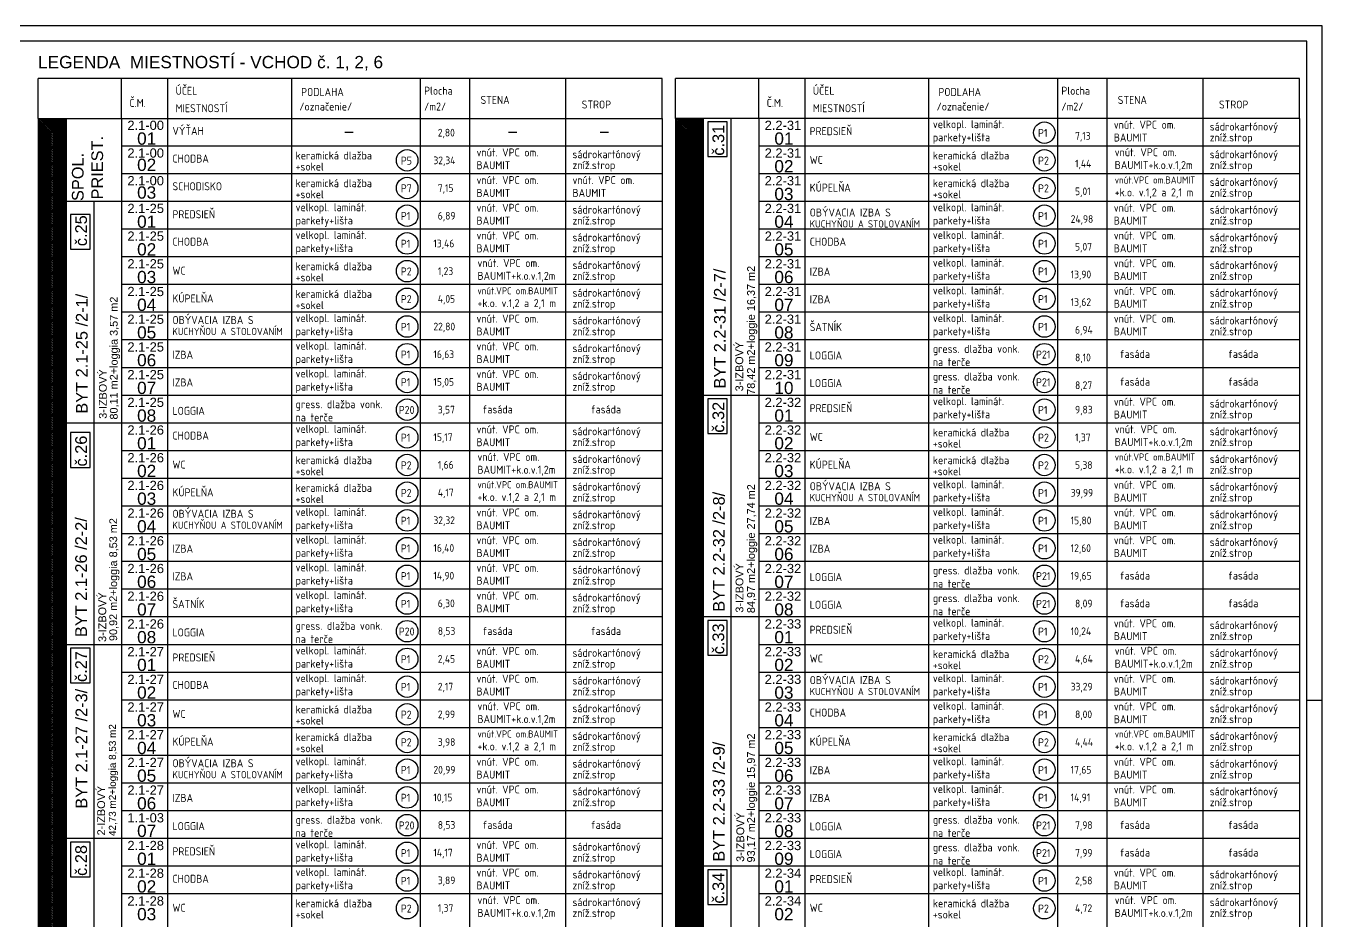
# Model space of a CAD drawing. Extents: x 4511820 to 5180432, y -1526536 to -944957.
# Drawn here: x 5043985 to 5065037, y -1237118 to -1222575 of the extents above; entities that cross this region are included whole.
import ezdxf

# ---------------------------------------------------------------- set-up
doc = ezdxf.new("R2010")
doc.units = 0
doc.header["$MEASUREMENT"] = 0
for name, color, linetype in [('MÚRY', 1, 'CONTINUOUS'), ('TENKÁ', 7, 'CONTINUOUS'), ('ŠRAFY', 82, 'CONTINUOUS')]:
    doc.layers.add(name, color=color, linetype=linetype)
doc.styles.add('ARIAL', font='arial.ttf')
doc.styles.add('Style-Arial', font='arial.ttf')
doc.styles.add('STYLE1', font='isocp.shx')

msp = doc.modelspace()

# ---------------------------------------------------------------- hatches: boundary and pattern name
at = {"layer": 'ŠRAFY'}
h = msp.add_hatch(dxfattribs=at)
h.set_pattern_fill('ANSI31', color=132, scale=150)
h.set_pattern_definition([(45, (150, 696.816), (-13.25825215, 13.25825215), [])])
h.paths.add_polyline_path([(5044637, -1243877.635), (5044637, -1224077.635), (5044187, -1224077.635), (5044187, -1243877.635)])
h.paths.add_polyline_path([(5044281.769, -1234772.69), (5044281.769, -1233341.209), (5044573.379, -1233341.209), (5044573.379, -1234772.69)], flags=24)
h = msp.add_hatch(dxfattribs=at)
h.set_pattern_fill('ANSI31', color=213, scale=150)
h.set_pattern_definition([(45, (0, 696.816), (-13.25825215, 13.25825215), [])])
h.paths.add_polyline_path([(5054987, -1240727.635), (5054987, -1224077.635), (5054537, -1224077.635), (5054537, -1240727.635)])
h.paths.add_polyline_path([(5054631.769, -1233734.19), (5054631.769, -1232267.975), (5054923.379, -1232267.975), (5054923.379, -1233734.19)], flags=24)

# ---------------------------------------------------------------- linework, layer by layer
at = {"layer": 'MÚRY', "ltscale": 0.25}
for p, q in [((5054319.714, -1223427.635), (5044187, -1223427.635)), ((5044187, -1224077.635), (5044187, -1223427.635)), ((5045537, -1224077.635), (5045537, -1223427.635)), ((5054319.714, -1224077.635), (5054319.714, -1223427.635)), ((5064669.714, -1223427.635), (5054537, -1223427.635)), ((5054537, -1224077.635), (5054537, -1223427.635)), ((5055887, -1224077.635), (5055887, -1223427.635)), ((5064669.714, -1224077.635), (5064669.714, -1223427.635)), ((5044187, -1224077.635), (5054319.714, -1224077.635)), ((5064669.714, -1224077.635), (5054537, -1224077.635)), ((5054319.714, -1225427.635), (5044637, -1225427.635)), ((5064669.714, -1228577.635), (5054987, -1228577.635)), ((5054319.714, -1229027.635), (5044637, -1229027.635)), ((5064669.714, -1232177.635), (5054987, -1232177.635)), ((5054319.714, -1232627.635), (5044637, -1232627.635)), ((5054319.714, -1235777.635), (5044637, -1235777.635)), ((5064669.714, -1236227.635), (5054987, -1236227.635))]:
    msp.add_line(p, q, dxfattribs=at)
at = {"layer": 'TENKÁ', "color": 7}
for p, q in [((5065037, -1222575.281), (4975746, -1222575.281)), ((5065037, -1263227.635), (5065037, -1222575.281)), ((5064787, -1222825.281), (4975996, -1222825.281)), ((5064787, -1262977.635), (5064787, -1222825.281))]:
    msp.add_line(p, q, dxfattribs=at)
at = {"layer": 'TENKÁ', "linetype": 'Continuous'}
for p, q in [((5046287, -1223427.635), (5046287, -1250177.635)), ((5056637, -1223427.635), (5056637, -1248377.635)), ((5054319.714, -1224527.635), (5045537, -1224527.635)), ((5054319.714, -1224977.635), (5045537, -1224977.635))]:
    msp.add_line(p, q, dxfattribs=at)
at = {"layer": 'TENKÁ', "ltscale": 0.25}
for p, q in [((5048296.88, -1223427.635), (5048296.88, -1250177.635)), ((5050390.188, -1223427.635), (5050390.188, -1250177.635)), ((5051195.393, -1250177.635), (5051195.393, -1223427.635)), ((5052754.225, -1250177.635), (5052754.225, -1223427.635)), ((5058646.88, -1223427.635), (5058646.88, -1248377.635)), ((5060740.188, -1223427.635), (5060740.188, -1248377.635)), ((5061545.393, -1248377.635), (5061545.393, -1223427.635)), ((5063104.225, -1248377.635), (5063104.225, -1223427.635)), ((5044187, -1224077.635), (5044187, -1250177.635)), ((5044637, -1224077.635), (5044637, -1250177.635)), ((5045537, -1224077.635), (5045537, -1250177.635)), ((5054319.714, -1224077.635), (5054319.714, -1250177.635)), ((5054537, -1224077.635), (5054537, -1248377.635)), ((5054987, -1224077.635), (5054987, -1248377.635)), ((5055437, -1224077.635), (5055437, -1240727.635)), ((5055887, -1224077.635), (5055887, -1248377.635)), ((5064669.714, -1224077.635), (5064669.714, -1248377.635)), ((5064034.174, -1224527.635), (5055887, -1224527.635)), ((5064669.714, -1224527.635), (5055887, -1224527.635)), ((5064034.174, -1224977.635), (5055887, -1224977.635)), ((5064669.714, -1224977.635), (5055887, -1224977.635)), ((5045087, -1225427.635), (5045087, -1243877.635)), ((5064034.174, -1225427.635), (5055887, -1225427.635)), ((5064669.714, -1225427.635), (5055887, -1225427.635)), ((5053684.174, -1225877.635), (5045537, -1225877.635)), ((5054319.714, -1225877.635), (5045537, -1225877.635)), ((5064034.174, -1225877.635), (5055887, -1225877.635)), ((5064669.714, -1225877.635), (5055887, -1225877.635)), ((5053684.174, -1226327.635), (5045537, -1226327.635)), ((5054319.714, -1226327.635), (5045537, -1226327.635)), ((5064034.174, -1226327.635), (5055887, -1226327.635)), ((5064669.714, -1226327.635), (5055887, -1226327.635)), ((5053684.174, -1226777.635), (5045537, -1226777.635)), ((5054319.714, -1226777.635), (5045537, -1226777.635)), ((5064669.714, -1226777.635), (5055887, -1226777.635)), ((5053684.174, -1227227.635), (5045537, -1227227.635)), ((5054319.714, -1227227.635), (5045537, -1227227.635)), ((5064669.714, -1227227.635), (5055887, -1227227.635)), ((5053684.174, -1227677.635), (5045537, -1227677.635)), ((5054319.714, -1227677.635), (5045537, -1227677.635)), ((5064669.714, -1227677.635), (5055887, -1227677.635)), ((5054319.714, -1228127.635), (5045537, -1228127.635)), ((5064669.714, -1228127.635), (5055887, -1228127.635)), ((5054319.714, -1228577.635), (5045537, -1228577.635)), ((5064034.174, -1229027.635), (5055887, -1229027.635)), ((5064669.714, -1229027.635), (5055887, -1229027.635)), ((5053684.174, -1229477.635), (5045537, -1229477.635)), ((5054319.714, -1229477.635), (5045537, -1229477.635)), ((5064034.174, -1229477.635), (5055887, -1229477.635)), ((5064669.714, -1229477.635), (5055887, -1229477.635)), ((5053684.174, -1229927.635), (5045537, -1229927.635)), ((5054319.714, -1229927.635), (5045537, -1229927.635)), ((5064034.174, -1229927.635), (5055887, -1229927.635)), ((5064669.714, -1229927.635), (5055887, -1229927.635)), ((5053684.174, -1230377.635), (5045537, -1230377.635)), ((5054319.714, -1230377.635), (5045537, -1230377.635)), ((5064034.174, -1230377.635), (5055887, -1230377.635)), ((5064669.714, -1230377.635), (5055887, -1230377.635)), ((5053684.174, -1230827.635), (5045537, -1230827.635)), ((5054319.714, -1230827.635), (5045537, -1230827.635)), ((5064034.174, -1230827.635), (5055887, -1230827.635)), ((5064669.714, -1230827.635), (5055887, -1230827.635)), ((5053684.174, -1231277.635), (5045537, -1231277.635)), ((5054319.714, -1231277.635), (5045537, -1231277.635)), ((5064669.714, -1231277.635), (5055887, -1231277.635)), ((5054319.714, -1231727.635), (5045537, -1231727.635)), ((5064669.714, -1231727.635), (5055887, -1231727.635)), ((5054319.714, -1232177.635), (5045537, -1232177.635)), ((5064034.174, -1232627.635), (5055887, -1232627.635)), ((5064669.714, -1232627.635), (5055887, -1232627.635)), ((5053684.174, -1233077.635), (5045537, -1233077.635)), ((5054319.714, -1233077.635), (5045537, -1233077.635)), ((5064034.174, -1233077.635), (5055887, -1233077.635)), ((5064669.714, -1233077.635), (5055887, -1233077.635)), ((5053684.174, -1233527.635), (5045537, -1233527.635)), ((5054319.714, -1233527.635), (5045537, -1233527.635)), ((5064034.174, -1233527.635), (5055887, -1233527.635)), ((5064669.714, -1233527.635), (5055887, -1233527.635)), ((5064787, -1233527.635), (5065037, -1233527.635)), ((5053684.174, -1233977.635), (5045537, -1233977.635)), ((5054319.714, -1233977.635), (5045537, -1233977.635)), ((5064034.174, -1233977.635), (5055887, -1233977.635)), ((5064669.714, -1233977.635), (5055887, -1233977.635)), ((5053684.174, -1234427.635), (5045537, -1234427.635)), ((5054319.714, -1234427.635), (5045537, -1234427.635)), ((5064034.174, -1234427.635), (5055887, -1234427.635)), ((5064669.714, -1234427.635), (5055887, -1234427.635)), ((5053684.174, -1234877.635), (5045537, -1234877.635)), ((5054319.714, -1234877.635), (5045537, -1234877.635)), ((5064669.714, -1234877.635), (5055887, -1234877.635)), ((5053684.174, -1235327.635), (5045537, -1235327.635)), ((5054319.714, -1235327.635), (5045537, -1235327.635)), ((5064669.714, -1235327.635), (5055887, -1235327.635)), ((5064669.714, -1235777.635), (5055887, -1235777.635)), ((5053684.174, -1236227.635), (5045537, -1236227.635)), ((5054319.714, -1236227.635), (5045537, -1236227.635)), ((5053684.174, -1236677.635), (5045537, -1236677.635)), ((5054319.714, -1236677.635), (5045537, -1236677.635)), ((5064034.174, -1236677.635), (5055887, -1236677.635)), ((5064669.714, -1236677.635), (5055887, -1236677.635))]:
    msp.add_line(p, q, dxfattribs=at)
at = {"layer": 'TENKÁ'}
for p, q in [((5049164.714, -1224302.718), (5049302.214, -1224302.718)), ((5051823.714, -1224302.718), (5051961.214, -1224302.718)), ((5053310.714, -1224302.718), (5053448.214, -1224302.718))]:
    msp.add_line(p, q, dxfattribs=at)
at = {"layer": 'TENKÁ', "ltscale": 0.25}
for points in [[(5055376.214, -1224133.218), (5055060.214, -1224133.218), (5055060.214, -1224697.718), (5055376.214, -1224697.718)], [(5055376.214, -1228633.218), (5055060.214, -1228633.218), (5055060.214, -1229197.718), (5055376.214, -1229197.718)], [(5055376.214, -1232233.218), (5055060.214, -1232233.218), (5055060.214, -1232797.718), (5055376.214, -1232797.718)], [(5045026.214, -1232683.218), (5044710.214, -1232683.218), (5044710.214, -1233247.718), (5045026.214, -1233247.718)], [(5045026.214, -1235833.218), (5044710.214, -1235833.218), (5044710.214, -1236397.718), (5045026.214, -1236397.718)], [(5055376.214, -1236283.218), (5055060.214, -1236283.218), (5055060.214, -1236847.718), (5055376.214, -1236847.718)]]:
    msp.add_lwpolyline(points, close=True, dxfattribs=at)
at = {"layer": 'TENKÁ'}
for points in [[(5045026.214, -1225640.218), (5044710.214, -1225640.218), (5044710.214, -1226204.718), (5045026.214, -1226204.718)], [(5045026.214, -1229182.718), (5044710.214, -1229182.718), (5044710.214, -1229747.218), (5045026.214, -1229747.218)]]:
    msp.add_lwpolyline(points, close=True, dxfattribs=at)
at = {"layer": 'TENKÁ', "ltscale": 0.25}
for centre in [(5060526.714, -1224308.91), (5050176.714, -1224758.91), (5060526.714, -1224758.91), (5050176.714, -1225208.91), (5060526.714, -1225208.91), (5050176.714, -1225658.91), (5060526.714, -1225658.91), (5050176.714, -1226108.91), (5060526.714, -1226108.91), (5050176.714, -1226558.91), (5060526.714, -1226558.91), (5050176.714, -1227008.91), (5060526.714, -1227008.91), (5050176.714, -1227458.91), (5060526.714, -1227458.91), (5050176.714, -1227908.91), (5060526.714, -1227908.91), (5050176.714, -1228358.91), (5060526.714, -1228358.91), (5050176.714, -1228808.91), (5060526.714, -1228808.91), (5050176.714, -1229258.91), (5060526.714, -1229258.91), (5050176.714, -1229708.91), (5060526.714, -1229708.91), (5050176.714, -1230158.91), (5060526.714, -1230158.91), (5050176.714, -1230608.91), (5060526.714, -1230608.91), (5050176.714, -1231058.91), (5060526.714, -1231058.91), (5050176.714, -1231508.91), (5060526.714, -1231508.91), (5050176.714, -1231958.91), (5060526.714, -1231958.91), (5050176.714, -1232408.91), (5060526.714, -1232408.91), (5050176.714, -1232858.91), (5060526.714, -1232858.91), (5050176.714, -1233308.91), (5060526.714, -1233308.91), (5050176.714, -1233758.91), (5060526.714, -1233758.91), (5050176.714, -1234208.91), (5060526.714, -1234208.91), (5050176.714, -1234658.91), (5060526.714, -1234658.91), (5050176.714, -1235108.91), (5060526.714, -1235108.91), (5050176.714, -1235558.91), (5060526.714, -1235558.91), (5050176.714, -1236008.91), (5060526.714, -1236008.91), (5050176.714, -1236458.91), (5060526.714, -1236458.91), (5050176.714, -1236908.91), (5060526.714, -1236908.91)]:
    msp.add_circle(centre, 175, dxfattribs=at)

# ---------------------------------------------------------------- texts
at = {"layer": 'MÚRY', "color": 0, "ltscale": 0.25, "style": 'Style-Arial'}
msp.add_text('LEGENDA  MIESTNOSTÍ - VCHOD č. 1, 2, 6  ', height=200, dxfattribs=at).set_placement((5044182.203, -1223262.913))
at = {"layer": 'TENKÁ', "linetype": 'Continuous', "style": 'STYLE1'}
for s, height, p in [('Č.M.', 130, (5045666.135, -1223891.417)), ('ÚČEL ', 130, (5046416.135, -1223693.854)), ('PODLAHA', 130, (5048455.452, -1223713.873)), ('Plocha', 130, (5050453.09, -1223693.021)), ('STENA', 130, (5051368.395, -1223843.166)), ('Č.M.', 130, (5056016.135, -1223891.417)), ('ÚČEL ', 130, (5056766.135, -1223693.854)), ('PODLAHA', 130, (5058805.452, -1223713.873)), ('Plocha', 130, (5060803.09, -1223693.021)), ('STENA', 130, (5061718.395, -1223843.166)), ('MIESTNOSTÍ', 130, (5046416.135, -1223977.314)), ('/označenie/', 130, (5048425.958, -1223950.235)), ('/m2/', 130, (5050453.09, -1223950.235)), ('STROP', 130, (5053012.338, -1223917.28)), ('MIESTNOSTÍ', 130, (5056766.135, -1223977.314)), ('/označenie/', 130, (5058775.958, -1223950.235)), ('/m2/', 130, (5060803.09, -1223950.235)), ('STROP', 130, (5063362.338, -1223917.28)), ('VÝŤAH', 130, (5046365.377, -1224345.832)), ('PREDSIEŇ', 130, (5056715.377, -1224350.509)), ('CHODBA', 130, (5046365.377, -1224795.832)), ('keramická dlažba', 130, (5048365.45, -1224745.042)), ('WC', 130, (5056715.377, -1224816.789)), ('+sokel', 130, (5048365.45, -1224925.524)), ('SCHODISKO', 130, (5046365.377, -1225245.832)), ('keramická dlažba', 130, (5048365.45, -1225195.042)), ('KÚPELŇA', 130, (5056715.377, -1225267.859)), ('+sokel', 130, (5048365.45, -1225375.524)), ('PREDSIEŇ', 130, (5046365.377, -1225700.509)), ('OBÝVACIA IZBA S ', 130, (5056715.377, -1225671.587)), ('KUCHYŇOU A STOLOVANÍM', 118, (5056715.377, -1225850.587)), ('CHODBA', 130, (5046365.377, -1226145.832)), ('CHODBA', 130, (5056715.377, -1226145.832)), ('WC', 130, (5046365.377, -1226616.789)), ('IZBA', 130, (5056715.377, -1226632.223)), ('KÚPELŇA', 130, (5046365.377, -1227067.859)), ('IZBA', 130, (5056715.377, -1227082.223)), ('OBÝVACIA IZBA S ', 130, (5046365.377, -1227418.587)), ('KUCHYŇOU A STOLOVANÍM', 118, (5046365.377, -1227597.587)), ('ŠATNÍK', 130, (5056715.377, -1227532.223)), ('IZBA', 130, (5046365.377, -1227982.223)), ('LOGGIA', 130, (5056715.377, -1227993.587)), ('IZBA', 130, (5046365.377, -1228432.223)), ('LOGGIA', 130, (5056715.377, -1228443.587)), ('LOGGIA', 130, (5046365.377, -1228893.587)), ('PREDSIEŇ', 130, (5056715.377, -1228850.509)), ('CHODBA', 130, (5046365.377, -1229295.832)), ('WC', 130, (5056715.377, -1229316.789)), ('KÚPELŇA', 130, (5056715.377, -1229767.859)), ('WC', 130, (5046365.377, -1229766.789)), ('OBÝVACIA IZBA S ', 130, (5056715.377, -1230118.587)), ('KÚPELŇA', 130, (5046365.377, -1230217.859)), ('KUCHYŇOU A STOLOVANÍM', 118, (5056715.377, -1230297.587)), ('OBÝVACIA IZBA S ', 130, (5046365.377, -1230565.587)), ('KUCHYŇOU A STOLOVANÍM', 118, (5046365.377, -1230744.587)), ('IZBA', 130, (5056715.377, -1230682.223)), ('IZBA', 130, (5046365.377, -1231132.223)), ('IZBA', 130, (5056715.377, -1231132.223)), ('IZBA', 130, (5046365.377, -1231582.223)), ('LOGGIA', 130, (5056715.377, -1231593.587)), ('ŠATNÍK', 130, (5046365.377, -1232032.223)), ('LOGGIA', 130, (5056715.377, -1232043.587)), ('PREDSIEŇ', 130, (5056715.377, -1232450.509)), ('LOGGIA', 130, (5046365.377, -1232493.587)), ('PREDSIEŇ', 130, (5046365.377, -1232900.509)), ('WC', 130, (5056715.377, -1232916.789)), ('OBÝVACIA IZBA S ', 130, (5056715.377, -1233268.587)), ('CHODBA', 130, (5046365.377, -1233345.832)), ('KUCHYŇOU A STOLOVANÍM', 118, (5056715.377, -1233447.587)), ('WC', 130, (5046365.377, -1233816.789)), ('CHODBA', 130, (5056715.377, -1233795.832)), ('KÚPELŇA', 130, (5046365.377, -1234267.859)), ('KÚPELŇA', 130, (5056715.377, -1234267.859)), ('OBÝVACIA IZBA S ', 130, (5046365.377, -1234618.587)), ('KUCHYŇOU A STOLOVANÍM', 118, (5046365.377, -1234797.587)), ('IZBA', 130, (5056715.377, -1234732.223)), ('IZBA', 130, (5046365.377, -1235182.223)), ('IZBA', 130, (5056715.377, -1235182.223)), ('IZBA', 130, (5056715.377, -1235182.223)), ('LOGGIA', 130, (5046365.377, -1235640.587)), ('LOGGIA', 130, (5056715.377, -1235643.587)), ('PREDSIEŇ', 130, (5046365.377, -1236050.509)), ('LOGGIA', 130, (5056715.377, -1236093.587)), ('PREDSIEŇ', 130, (5056715.377, -1236500.509)), ('CHODBA', 130, (5046365.377, -1236495.832)), ('WC', 130, (5046365.377, -1236966.789)), ('WC', 130, (5056715.377, -1236966.789))]:
    msp.add_text(s, height=height, dxfattribs=at).set_placement(p)
at = {"layer": 'TENKÁ', "lineweight": 40, "ltscale": 0.25, "style": 'ARIAL'}
for s, height, p in [('2.1-00', 150, (5045633.769, -1224264.905)), ('2.2-31', 150, (5055983.769, -1224264.905)), ('01', 200, (5045791.311, -1224505.405)), ('01', 200, (5056141.311, -1224505.405)), ('2.1-00', 150, (5045633.769, -1224714.905)), ('2.2-31', 150, (5055983.769, -1224714.905)), ('02', 200, (5045791.311, -1224931.905)), ('02', 200, (5056141.311, -1224955.405)), ('2.1-00', 150, (5045633.769, -1225164.905)), ('03', 200, (5045791.311, -1225381.905)), ('2.2-31', 150, (5055983.769, -1225164.905)), ('03', 200, (5056141.311, -1225405.405)), ('2.1-25', 150, (5045633.769, -1225614.905)), ('2.2-31', 150, (5055983.769, -1225614.905)), ('01', 200, (5045791.311, -1225855.405)), ('04', 200, (5056141.311, -1225855.405)), ('2.1-25', 150, (5045633.769, -1226064.905)), ('2.2-31', 150, (5055983.769, -1226064.905)), ('02', 200, (5045791.311, -1226305.405)), ('05', 200, (5056141.311, -1226305.405)), ('2.1-25', 150, (5045633.769, -1226514.905)), ('2.2-31', 150, (5055983.769, -1226514.905)), ('03', 200, (5045791.311, -1226755.405)), ('06', 200, (5056141.311, -1226755.405)), ('2.1-25', 150, (5045633.769, -1226964.905)), ('2.2-31', 150, (5055983.769, -1226964.905)), ('04', 200, (5045791.311, -1227205.405)), ('07', 200, (5056141.311, -1227205.405)), ('2.1-25', 150, (5045633.769, -1227414.905)), ('2.2-31', 150, (5055983.769, -1227414.905)), ('05', 200, (5045791.311, -1227655.405)), ('08', 200, (5056141.311, -1227655.405)), ('2.1-25', 150, (5045633.769, -1227864.905)), ('2.2-31', 150, (5055983.769, -1227864.905)), ('06', 200, (5045791.311, -1228105.405)), ('09', 200, (5056141.311, -1228105.405)), ('2.1-25', 150, (5045633.769, -1228314.905)), ('07', 200, (5045791.311, -1228555.405)), ('2.2-31', 150, (5055983.769, -1228314.905)), ('10', 200, (5056141.311, -1228555.405)), ('2.1-25', 150, (5045633.769, -1228764.905)), ('2.2-32', 150, (5055983.769, -1228764.905)), ('08', 200, (5045791.311, -1229005.405)), ('01', 200, (5056141.311, -1229005.405)), ('2.1-26', 150, (5045633.769, -1229214.905)), ('2.2-32', 150, (5055983.769, -1229214.905)), ('01', 200, (5045791.311, -1229455.405)), ('02', 200, (5056141.311, -1229455.405)), ('2.1-26', 150, (5045633.769, -1229664.905)), ('2.2-32', 150, (5055983.769, -1229664.905)), ('02', 200, (5045791.311, -1229905.405)), ('03', 200, (5056141.311, -1229905.405)), ('2.1-26', 150, (5045633.769, -1230114.905)), ('2.2-32', 150, (5055983.769, -1230114.905)), ('03', 200, (5045791.311, -1230355.405)), ('04', 200, (5056141.311, -1230355.405)), ('2.1-26', 150, (5045633.769, -1230564.905)), ('2.2-32', 150, (5055983.769, -1230564.905)), ('04', 200, (5045791.311, -1230805.405)), ('05', 200, (5056141.311, -1230805.405)), ('2.1-26', 150, (5045633.769, -1231014.905)), ('2.2-32', 150, (5055983.769, -1231014.905)), ('05', 200, (5045791.311, -1231255.405)), ('06', 200, (5056141.311, -1231255.405)), ('2.1-26', 150, (5045633.769, -1231464.905)), ('06', 200, (5045791.311, -1231705.405)), ('2.2-32', 150, (5055983.769, -1231464.905)), ('07', 200, (5056141.311, -1231705.405)), ('2.1-26', 150, (5045633.769, -1231914.905)), ('2.2-32', 150, (5055983.769, -1231914.905)), ('07', 200, (5045791.311, -1232155.405)), ('08', 200, (5056141.311, -1232155.405)), ('2.1-26', 150, (5045633.769, -1232364.905)), ('2.2-33', 150, (5055983.769, -1232364.905)), ('08', 200, (5045791.311, -1232605.405)), ('01', 200, (5056141.311, -1232605.405)), ('2.1-27', 150, (5045633.769, -1232814.905)), ('2.2-33', 150, (5055983.769, -1232814.905)), ('01', 200, (5045791.311, -1233055.405)), ('02', 200, (5056141.311, -1233055.405)), ('2.1-27', 150, (5045633.769, -1233264.905)), ('2.2-33', 150, (5055983.769, -1233264.905)), ('02', 200, (5045791.311, -1233505.405)), ('03', 200, (5056141.311, -1233505.405)), ('2.1-27', 150, (5045633.769, -1233714.905)), ('2.2-33', 150, (5055983.769, -1233714.905)), ('03', 200, (5045791.311, -1233955.405)), ('04', 200, (5056141.311, -1233955.405)), ('2.1-27', 150, (5045633.769, -1234164.905)), ('2.2-33', 150, (5055983.769, -1234164.905)), ('04', 200, (5045791.311, -1234405.405)), ('05', 200, (5056141.311, -1234405.405)), ('2.1-27', 150, (5045633.769, -1234614.905)), ('05', 200, (5045791.311, -1234855.405)), ('2.2-33', 150, (5055983.769, -1234614.905)), ('06', 200, (5056141.311, -1234855.405)), ('2.1-27', 150, (5045633.769, -1235064.905)), ('2.2-33', 150, (5055983.769, -1235064.905)), ('06', 200, (5045791.311, -1235305.405)), ('07', 200, (5056141.311, -1235305.405)), ('1.1-03', 150, (5045633.769, -1235514.905)), ('2.2-33', 150, (5055983.769, -1235514.905)), ('07', 200, (5045791.311, -1235752.405)), ('08', 200, (5056141.311, -1235755.405)), ('2.1-28', 150, (5045633.769, -1235964.905)), ('2.2-33', 150, (5055983.769, -1235964.905)), ('01', 200, (5045791.311, -1236205.405)), ('09', 200, (5056141.311, -1236205.405)), ('2.1-28', 150, (5045633.769, -1236414.905)), ('2.2-34', 150, (5055983.769, -1236414.905)), ('02', 200, (5045791.311, -1236655.405)), ('01', 200, (5056141.311, -1236655.405)), ('2.1-28', 150, (5045633.769, -1236864.905)), ('2.2-34', 150, (5055983.769, -1236864.905)), ('03', 200, (5045791.311, -1237105.405)), ('02', 200, (5056141.311, -1237105.405))]:
    msp.add_text(s, height=height, dxfattribs=at).set_placement(p)
at = {"layer": 'TENKÁ', "ltscale": 0.25, "style": 'STYLE1'}
for s, height, p in [('velkopl. laminát.', 130, (5058715.45, -1224236.51)), ('vnút. VPC om.', 130, (5061654.107, -1224245.419)), ('sádrokartónový', 130, (5063212.939, -1224275.298)), (' 2,80', 125, (5050603.607, -1224371.919)), ('parkety+lišta', 130, (5058715.45, -1224450.166)), ('P1', 130, (5060423.95, -1224379.166)), (' 7,13', 125, (5060953.607, -1224424.919)), ('BAUMIT', 130, (5061654.107, -1224453.528)), ('zníž.strop', 130, (5063212.939, -1224452.007)), ('vnút. VPC om.', 130, (5051304.107, -1224695.419)), ('vnút. VPC om.', 130, (5061669.141, -1224692.356)), ('P5', 130, (5050073.95, -1224829.166)), ('32,34', 125, (5050603.607, -1224821.919)), ('BAUMIT', 130, (5051304.107, -1224903.528)), ('sádrokartónový', 130, (5052862.939, -1224725.298)), ('zníž.strop', 130, (5052862.939, -1224902.007)), ('keramická dlažba', 130, (5058715.45, -1224745.042)), ('P2', 130, (5060423.95, -1224829.166)), (' 1,44', 125, (5060953.607, -1224874.919)), ('BAUMIT+k.o.v.1,2m', 130, (5061669.141, -1224900.465)), ('sádrokartónový', 130, (5063212.939, -1224725.298)), ('zníž.strop', 130, (5063212.939, -1224902.007)), ('+sokel', 130, (5058715.45, -1224925.524)), ('P7', 130, (5050073.95, -1225279.166)), (' 7,15', 125, (5050603.607, -1225271.919)), ('vnút. VPC om.', 130, (5051304.107, -1225145.419)), ('vnút. VPC om.', 130, (5052862.939, -1225145.419)), ('keramická dlažba', 130, (5058715.45, -1225195.042)), ('P2', 130, (5060423.95, -1225279.166)), ('vnút.VPC om.BAUMIT', 115, (5061669.141, -1225136.049)), ('sádrokartónový', 130, (5063212.939, -1225175.298)), ('BAUMIT', 130, (5051304.107, -1225353.528)), ('BAUMIT', 130, (5052862.939, -1225353.528)), ('+sokel', 130, (5058715.45, -1225375.524)), (' 5,01', 125, (5060953.607, -1225324.919)), ('+k.o. v.1,2 a 2,1 m', 130, (5061669.141, -1225344.157)), ('zníž.strop', 130, (5063212.939, -1225352.007)), ('velkopl. laminát.', 130, (5048365.45, -1225586.51)), ('P1', 130, (5050073.95, -1225729.166)), (' 6,89', 125, (5050603.607, -1225721.919)), ('vnút. VPC om.', 130, (5051304.107, -1225595.419)), ('sádrokartónový', 130, (5052862.939, -1225625.298)), ('velkopl. laminát.', 130, (5058715.45, -1225586.51)), ('P1', 130, (5060423.95, -1225729.166)), ('vnút. VPC om.', 130, (5061654.107, -1225595.419)), ('sádrokartónový', 130, (5063212.939, -1225625.298)), ('parkety+lišta', 130, (5048365.45, -1225800.166)), ('BAUMIT', 130, (5051304.107, -1225803.528)), ('zníž.strop', 130, (5052862.939, -1225802.007)), ('parkety+lišta', 130, (5058715.45, -1225800.166)), ('24,98', 125, (5060953.607, -1225774.919)), ('BAUMIT', 130, (5061654.107, -1225803.528)), ('zníž.strop', 130, (5063212.939, -1225802.007)), ('velkopl. laminát.', 130, (5048365.45, -1226036.51)), ('vnút. VPC om.', 130, (5051304.107, -1226045.419)), ('sádrokartónový', 130, (5052862.939, -1226075.298)), ('velkopl. laminát.', 130, (5058715.45, -1226036.51)), ('vnút. VPC om.', 130, (5061654.107, -1226045.419)), ('sádrokartónový', 130, (5063212.939, -1226075.298)), ('parkety+lišta', 130, (5048365.45, -1226250.166)), ('P1', 130, (5050073.95, -1226179.166)), ('13,46', 125, (5050603.607, -1226171.919)), ('BAUMIT', 130, (5051304.107, -1226253.528)), ('zníž.strop', 130, (5052862.939, -1226252.007)), ('parkety+lišta', 130, (5058715.45, -1226250.166)), ('P1', 130, (5060423.95, -1226179.166)), (' 5,07', 125, (5060953.607, -1226224.919)), ('BAUMIT', 130, (5061654.107, -1226253.528)), ('zníž.strop', 130, (5063212.939, -1226252.007)), ('keramická dlažba', 130, (5048365.45, -1226545.042)), ('vnút. VPC om.', 130, (5051319.141, -1226492.356)), ('sádrokartónový', 130, (5052862.939, -1226525.298)), ('velkopl. laminát.', 130, (5058715.45, -1226486.51)), ('vnút. VPC om.', 130, (5061654.107, -1226495.419)), ('sádrokartónový', 130, (5063212.939, -1226525.298)), ('+sokel', 130, (5048365.45, -1226725.524)), ('P2', 130, (5050073.95, -1226629.166)), (' 1,23', 125, (5050603.607, -1226621.919)), ('BAUMIT+k.o.v.1,2m', 130, (5051319.141, -1226700.465)), ('zníž.strop', 130, (5052862.939, -1226702.007)), ('parkety+lišta', 130, (5058715.45, -1226700.166)), ('P1', 130, (5060423.95, -1226629.166)), ('13,90', 125, (5060953.607, -1226674.919)), ('BAUMIT', 130, (5061654.107, -1226703.528)), ('zníž.strop', 130, (5063212.939, -1226702.007)), ('keramická dlažba', 130, (5048365.45, -1226995.042)), ('vnút.VPC om.BAUMIT', 115, (5051319.141, -1226936.049)), ('sádrokartónový', 130, (5052862.939, -1226975.298)), ('velkopl. laminát.', 130, (5058715.45, -1226936.51)), ('vnút. VPC om.', 130, (5061654.107, -1226945.419)), ('sádrokartónový', 130, (5063212.939, -1226975.298)), ('+sokel', 130, (5048365.45, -1227175.524)), ('P2', 130, (5050073.95, -1227079.166)), (' 4,05', 125, (5050603.607, -1227071.919)), ('+k.o. v.1,2 a 2,1 m', 130, (5051319.141, -1227144.157)), ('zníž.strop', 130, (5052862.939, -1227152.007)), ('parkety+lišta', 130, (5058715.45, -1227150.166)), ('P1', 130, (5060423.95, -1227079.166)), ('13,62', 125, (5060953.607, -1227124.919)), ('BAUMIT', 130, (5061654.107, -1227153.528)), ('zníž.strop', 130, (5063212.939, -1227152.007)), ('velkopl. laminát.', 130, (5048365.45, -1227386.51)), ('vnút. VPC om.', 130, (5051304.107, -1227395.419)), ('sádrokartónový', 130, (5052862.939, -1227425.298)), ('velkopl. laminát.', 130, (5058715.45, -1227386.51)), ('vnút. VPC om.', 130, (5061654.107, -1227395.419)), ('sádrokartónový', 130, (5063212.939, -1227425.298)), ('parkety+lišta', 130, (5048365.45, -1227600.166)), ('P1', 130, (5050073.95, -1227529.166)), ('22,80', 125, (5050603.607, -1227521.919)), ('BAUMIT', 130, (5051304.107, -1227603.528)), ('zníž.strop', 130, (5052862.939, -1227602.007)), ('parkety+lišta', 130, (5058715.45, -1227600.166)), ('P1', 130, (5060423.95, -1227529.166)), (' 6,94', 125, (5060953.607, -1227574.919)), ('BAUMIT', 130, (5061654.107, -1227603.528)), ('zníž.strop', 130, (5063212.939, -1227602.007)), ('velkopl. laminát.', 130, (5048365.45, -1227836.51)), ('vnút. VPC om.', 130, (5051304.107, -1227845.419)), ('parkety+lišta', 130, (5048365.45, -1228050.166)), ('P1', 130, (5050073.95, -1227979.166)), ('16,63', 125, (5050603.607, -1227971.919)), ('BAUMIT', 130, (5051304.107, -1228053.528)), ('sádrokartónový', 130, (5052862.939, -1227875.298)), ('zníž.strop', 130, (5052862.939, -1228052.007)), ('gress. dlažba vonk.', 130, (5058715.45, -1227886.51)), ('P21', 130, (5060390.95, -1227979.166)), (' 8,10', 125, (5060953.607, -1228024.919)), ('fasáda', 130, (5061754.107, -1227969.684)), ('fasáda', 130, (5063512.939, -1227969.684)), ('na terče', 130, (5058715.45, -1228100.166)), ('velkopl. laminát.', 130, (5048365.45, -1228286.51)), ('P1', 130, (5050073.95, -1228429.166)), ('15,05', 125, (5050603.607, -1228421.919)), ('vnút. VPC om.', 130, (5051304.107, -1228295.419)), ('sádrokartónový', 130, (5052862.939, -1228325.298)), ('gress. dlažba vonk.', 130, (5058715.45, -1228336.51)), ('P21', 130, (5060390.95, -1228429.166)), (' 8,27', 125, (5060953.607, -1228474.919)), ('fasáda', 130, (5061754.107, -1228419.684)), ('fasáda', 130, (5063512.939, -1228419.684)), ('parkety+lišta', 130, (5048365.45, -1228500.166)), ('BAUMIT', 130, (5051304.107, -1228503.528)), ('zníž.strop', 130, (5052862.939, -1228502.007)), ('na terče', 130, (5058715.45, -1228550.166)), ('gress. dlažba vonk.', 130, (5048365.45, -1228786.51)), ('P20', 130, (5050040.95, -1228879.166)), (' 3,57', 125, (5050603.607, -1228871.919)), ('fasáda', 130, (5051404.107, -1228869.684)), ('fasáda', 130, (5053162.939, -1228869.684)), ('velkopl. laminát.', 130, (5058715.45, -1228736.51)), ('P1', 130, (5060423.95, -1228879.166)), (' 9,83', 125, (5060953.607, -1228871.919)), ('vnút. VPC om.', 130, (5061654.107, -1228745.419)), ('sádrokartónový', 130, (5063212.939, -1228775.298)), ('na terče', 130, (5048365.45, -1229000.166)), ('parkety+lišta', 130, (5058715.45, -1228950.166)), ('BAUMIT', 130, (5061654.107, -1228953.528)), ('zníž.strop', 130, (5063212.939, -1228952.007)), ('velkopl. laminát.', 130, (5048365.45, -1229186.51)), ('15,17', 125, (5050603.607, -1229318.919)), ('vnút. VPC om.', 130, (5051304.107, -1229195.419)), ('sádrokartónový', 130, (5052862.939, -1229225.298)), ('keramická dlažba', 130, (5058715.45, -1229245.042)), (' 1,37', 125, (5060953.607, -1229321.919)), ('vnút. VPC om.', 130, (5061669.141, -1229192.356)), ('sádrokartónový', 130, (5063212.939, -1229225.298)), ('parkety+lišta', 130, (5048365.45, -1229400.166)), ('P1', 130, (5050073.95, -1229329.166)), ('BAUMIT', 130, (5051304.107, -1229403.528)), ('zníž.strop', 130, (5052862.939, -1229402.007)), ('+sokel', 130, (5058715.45, -1229425.524)), ('P2', 130, (5060423.95, -1229329.166)), ('BAUMIT+k.o.v.1,2m', 130, (5061669.141, -1229400.465)), ('zníž.strop', 130, (5063212.939, -1229402.007)), ('keramická dlažba', 130, (5048365.45, -1229695.042)), ('vnút. VPC om.', 130, (5051319.141, -1229642.356)), ('sádrokartónový', 130, (5052862.939, -1229675.298)), ('keramická dlažba', 130, (5058715.45, -1229695.042)), ('vnút.VPC om.BAUMIT', 115, (5061669.141, -1229636.049)), ('sádrokartónový', 130, (5063212.939, -1229675.298)), ('+sokel', 130, (5048365.45, -1229875.524)), ('P2', 130, (5050073.95, -1229779.166)), (' 1,66', 125, (5050603.607, -1229768.919)), ('BAUMIT+k.o.v.1,2m', 130, (5051319.141, -1229850.465)), ('zníž.strop', 130, (5052862.939, -1229852.007)), ('+sokel', 130, (5058715.45, -1229875.524)), ('P2', 130, (5060423.95, -1229779.166)), (' 5,38', 125, (5060953.607, -1229771.919)), ('+k.o. v.1,2 a 2,1 m', 130, (5061669.141, -1229844.157)), ('zníž.strop', 130, (5063212.939, -1229852.007)), ('keramická dlažba', 130, (5048365.45, -1230145.042)), ('vnút.VPC om.BAUMIT', 115, (5051319.141, -1230086.049)), ('sádrokartónový', 130, (5052862.939, -1230125.298)), ('velkopl. laminát.', 130, (5058715.45, -1230086.51)), ('vnút. VPC om.', 130, (5061654.107, -1230095.419)), ('sádrokartónový', 130, (5063212.939, -1230125.298)), ('+sokel', 130, (5048365.45, -1230325.524)), ('P2', 130, (5050073.95, -1230229.166)), (' 4,17', 125, (5050603.607, -1230218.919)), ('+k.o. v.1,2 a 2,1 m', 130, (5051319.141, -1230294.157)), ('zníž.strop', 130, (5052862.939, -1230302.007)), ('parkety+lišta', 130, (5058715.45, -1230300.166)), ('P1', 130, (5060423.95, -1230229.166)), ('39,99', 125, (5060953.607, -1230221.919)), ('BAUMIT', 130, (5061654.107, -1230303.528)), ('zníž.strop', 130, (5063212.939, -1230302.007)), ('velkopl. laminát.', 130, (5048365.45, -1230536.51)), ('vnút. VPC om.', 130, (5051304.107, -1230545.419)), ('sádrokartónový', 130, (5052862.939, -1230575.298)), ('velkopl. laminát.', 130, (5058715.45, -1230536.51)), ('vnút. VPC om.', 130, (5061654.107, -1230545.419)), ('sádrokartónový', 130, (5063212.939, -1230575.298)), ('parkety+lišta', 130, (5048365.45, -1230750.166)), ('P1', 130, (5050073.95, -1230679.166)), ('32,32', 125, (5050603.607, -1230668.919)), ('BAUMIT', 130, (5051304.107, -1230753.528)), ('zníž.strop', 130, (5052862.939, -1230752.007)), ('parkety+lišta', 130, (5058715.45, -1230750.166)), ('P1', 130, (5060423.95, -1230679.166)), ('15,80', 125, (5060953.607, -1230671.919)), ('BAUMIT', 130, (5061654.107, -1230753.528)), ('zníž.strop', 130, (5063212.939, -1230752.007)), ('velkopl. laminát.', 130, (5048365.45, -1230986.51)), ('vnút. VPC om.', 130, (5051304.107, -1230995.419)), ('velkopl. laminát.', 130, (5058715.45, -1230986.51)), ('vnút. VPC om.', 130, (5061654.107, -1230995.419)), ('parkety+lišta', 130, (5048365.45, -1231200.166)), ('P1', 130, (5050073.95, -1231129.166)), ('16,40', 125, (5050603.607, -1231118.919)), ('BAUMIT', 130, (5051304.107, -1231203.528)), ('sádrokartónový', 130, (5052862.939, -1231025.298)), ('zníž.strop', 130, (5052862.939, -1231202.007)), ('parkety+lišta', 130, (5058715.45, -1231200.166)), ('P1', 130, (5060423.95, -1231129.166)), ('12,60', 125, (5060953.607, -1231121.919)), ('BAUMIT', 130, (5061654.107, -1231203.528)), ('sádrokartónový', 130, (5063212.939, -1231025.298)), ('zníž.strop', 130, (5063212.939, -1231202.007)), ('velkopl. laminát.', 130, (5048365.45, -1231436.51)), ('P1', 130, (5050073.95, -1231579.166)), ('14,90', 125, (5050603.607, -1231568.919)), ('vnút. VPC om.', 130, (5051304.107, -1231445.419)), ('sádrokartónový', 130, (5052862.939, -1231475.298)), ('gress. dlažba vonk.', 130, (5058715.45, -1231486.51)), ('P21', 130, (5060390.95, -1231579.166)), ('19,65', 125, (5060953.607, -1231571.919)), ('fasáda', 130, (5061754.107, -1231569.684)), ('fasáda', 130, (5063512.939, -1231569.684)), ('parkety+lišta', 130, (5048365.45, -1231650.166)), ('BAUMIT', 130, (5051304.107, -1231653.528)), ('zníž.strop', 130, (5052862.939, -1231652.007)), ('na terče', 130, (5058715.45, -1231700.166)), ('velkopl. laminát.', 130, (5048365.45, -1231886.51)), ('P1', 130, (5050073.95, -1232029.166)), (' 6,30', 125, (5050603.607, -1232018.919)), ('vnút. VPC om.', 130, (5051304.107, -1231895.419)), ('sádrokartónový', 130, (5052862.939, -1231925.298)), ('gress. dlažba vonk.', 130, (5058715.45, -1231936.51)), ('P21', 130, (5060390.95, -1232029.166)), (' 8,09', 125, (5060953.607, -1232021.919)), ('fasáda', 130, (5061754.107, -1232019.684)), ('fasáda', 130, (5063512.939, -1232019.684)), ('parkety+lišta', 130, (5048365.45, -1232100.166)), ('BAUMIT', 130, (5051304.107, -1232103.528)), ('zníž.strop', 130, (5052862.939, -1232102.007)), ('na terče', 130, (5058715.45, -1232150.166)), ('gress. dlažba vonk.', 130, (5048365.45, -1232386.51)), ('P20', 130, (5050040.95, -1232479.166)), (' 8,53', 125, (5050603.607, -1232468.919)), ('fasáda', 130, (5051404.107, -1232469.684)), ('fasáda', 130, (5053162.939, -1232469.684)), ('velkopl. laminát.', 130, (5058715.45, -1232336.51)), ('P1', 130, (5060423.95, -1232479.166)), ('10,24', 125, (5060953.607, -1232471.919)), ('vnút. VPC om.', 130, (5061654.107, -1232345.419)), ('sádrokartónový', 130, (5063212.939, -1232375.298)), ('na terče', 130, (5048365.45, -1232600.166)), ('parkety+lišta', 130, (5058715.45, -1232550.166)), ('BAUMIT', 130, (5061654.107, -1232553.528)), ('zníž.strop', 130, (5063212.939, -1232552.007)), ('velkopl. laminát.', 130, (5048365.45, -1232786.51)), ('vnút. VPC om.', 130, (5051304.107, -1232795.419)), ('sádrokartónový', 130, (5052862.939, -1232825.298)), ('keramická dlažba', 130, (5058715.45, -1232845.042)), ('vnút. VPC om.', 130, (5061669.141, -1232792.356)), ('sádrokartónový', 130, (5063212.939, -1232825.298)), ('parkety+lišta', 130, (5048365.45, -1233000.166)), ('P1', 130, (5050073.95, -1232929.166)), (' 2,45', 125, (5050603.607, -1232921.919)), ('BAUMIT', 130, (5051304.107, -1233003.528)), ('zníž.strop', 130, (5052862.939, -1233002.007)), ('+sokel', 130, (5058715.45, -1233025.524)), ('P2', 130, (5060423.95, -1232929.166)), (' 4,64', 125, (5060953.607, -1232921.919)), ('BAUMIT+k.o.v.1,2m', 130, (5061669.141, -1233000.465)), ('zníž.strop', 130, (5063212.939, -1233002.007)), ('velkopl. laminát.', 130, (5048365.45, -1233236.51)), ('vnút. VPC om.', 130, (5051304.107, -1233245.419)), ('sádrokartónový', 130, (5052862.939, -1233275.298)), ('velkopl. laminát.', 130, (5058715.45, -1233236.51)), ('vnút. VPC om.', 130, (5061654.107, -1233245.419)), ('sádrokartónový', 130, (5063212.939, -1233275.298)), ('parkety+lišta', 130, (5048365.45, -1233450.166)), ('P1', 130, (5050073.95, -1233379.166)), (' 2,17', 125, (5050603.607, -1233371.919)), ('BAUMIT', 130, (5051304.107, -1233453.528)), ('zníž.strop', 130, (5052862.939, -1233452.007)), ('parkety+lišta', 130, (5058715.45, -1233450.166)), ('P1', 130, (5060423.95, -1233379.166)), ('33,29', 125, (5060953.607, -1233371.919)), ('BAUMIT', 130, (5061654.107, -1233453.528)), ('zníž.strop', 130, (5063212.939, -1233452.007)), ('keramická dlažba', 130, (5048365.45, -1233745.042)), ('vnút. VPC om.', 130, (5051319.141, -1233692.356)), ('sádrokartónový', 130, (5052862.939, -1233725.298)), ('velkopl. laminát.', 130, (5058715.45, -1233686.51)), ('vnút. VPC om.', 130, (5061654.107, -1233695.419)), ('sádrokartónový', 130, (5063212.939, -1233725.298)), ('+sokel', 130, (5048365.45, -1233925.524)), ('P2', 130, (5050073.95, -1233829.166)), (' 2,99', 125, (5050603.607, -1233821.919)), ('BAUMIT+k.o.v.1,2m', 130, (5051319.141, -1233900.465)), ('zníž.strop', 130, (5052862.939, -1233902.007)), ('parkety+lišta', 130, (5058715.45, -1233900.166)), ('P1', 130, (5060423.95, -1233829.166)), (' 8,00', 125, (5060953.607, -1233821.919)), ('BAUMIT', 130, (5061654.107, -1233903.528)), ('zníž.strop', 130, (5063212.939, -1233902.007)), ('vnút.VPC om.BAUMIT', 115, (5051319.141, -1234136.049)), ('vnút.VPC om.BAUMIT', 115, (5061669.141, -1234136.049)), ('+sokel', 130, (5048365.45, -1234375.524)), ('keramická dlažba', 130, (5048365.45, -1234195.042)), ('P2', 130, (5050073.95, -1234279.166)), (' 3,98', 125, (5050603.607, -1234271.919)), ('+k.o. v.1,2 a 2,1 m', 130, (5051319.141, -1234344.157)), ('sádrokartónový', 130, (5052862.939, -1234175.298)), ('zníž.strop', 130, (5052862.939, -1234352.007)), ('+sokel', 130, (5058715.45, -1234375.524)), ('keramická dlažba', 130, (5058715.45, -1234195.042)), ('P2', 130, (5060423.95, -1234279.166)), (' 4,44', 125, (5060953.607, -1234271.919)), ('+k.o. v.1,2 a 2,1 m', 130, (5061669.141, -1234344.157)), ('sádrokartónový', 130, (5063212.939, -1234175.298)), ('zníž.strop', 130, (5063212.939, -1234352.007)), ('velkopl. laminát.', 130, (5048365.45, -1234586.51)), ('velkopl. laminát.', 130, (5058715.45, -1234586.51)), ('parkety+lišta', 130, (5048365.45, -1234800.166)), ('P1', 130, (5050073.95, -1234729.166)), ('20,99', 125, (5050603.607, -1234721.919)), ('vnút. VPC om.', 130, (5051304.107, -1234595.419)), ('sádrokartónový', 130, (5052862.939, -1234625.298)), ('zníž.strop', 130, (5052862.939, -1234802.007)), ('parkety+lišta', 130, (5058715.45, -1234800.166)), ('P1', 130, (5060423.95, -1234729.166)), ('17,65', 125, (5060953.607, -1234721.919)), ('vnút. VPC om.', 130, (5061654.107, -1234595.419)), ('sádrokartónový', 130, (5063212.939, -1234625.298)), ('zníž.strop', 130, (5063212.939, -1234802.007)), ('BAUMIT', 130, (5051304.107, -1234803.528)), ('BAUMIT', 130, (5061654.107, -1234803.528)), ('velkopl. laminát.', 130, (5048365.45, -1235036.51)), ('P1', 130, (5050073.95, -1235179.166)), ('10,15', 125, (5050603.607, -1235171.919)), ('vnút. VPC om.', 130, (5051304.107, -1235045.419)), ('sádrokartónový', 130, (5052862.939, -1235075.298)), ('velkopl. laminát.', 130, (5058715.45, -1235036.51)), ('P1', 130, (5060423.95, -1235179.166)), ('14,91', 125, (5060953.607, -1235171.919)), ('vnút. VPC om.', 130, (5061654.107, -1235045.419)), ('sádrokartónový', 130, (5063212.939, -1235075.298)), ('parkety+lišta', 130, (5048365.45, -1235250.166)), ('BAUMIT', 130, (5051304.107, -1235253.528)), ('zníž.strop', 130, (5052862.939, -1235252.007)), ('parkety+lišta', 130, (5058715.45, -1235250.166)), ('BAUMIT', 130, (5061654.107, -1235253.528)), ('zníž.strop', 130, (5063212.939, -1235252.007)), ('gress. dlažba vonk.', 130, (5048365.45, -1235536.51)), ('P20', 130, (5050040.95, -1235629.166)), (' 8,53', 125, (5050603.607, -1235618.919)), ('fasáda', 130, (5051404.107, -1235619.684)), ('fasáda', 130, (5053162.939, -1235619.684)), ('gress. dlažba vonk.', 130, (5058715.45, -1235536.51)), ('P21', 130, (5060390.95, -1235629.166)), (' 7,98', 125, (5060953.607, -1235621.919)), ('fasáda', 130, (5061754.107, -1235619.684)), ('fasáda', 130, (5063512.939, -1235619.684)), ('na terče', 130, (5048365.45, -1235750.166)), ('na terče', 130, (5058715.45, -1235750.166)), ('velkopl. laminát.', 130, (5048365.45, -1235936.51)), ('vnút. VPC om.', 130, (5051304.107, -1235945.419)), ('sádrokartónový', 130, (5052862.939, -1235975.298)), ('gress. dlažba vonk.', 130, (5058715.45, -1235986.51)), ('parkety+lišta', 130, (5048365.45, -1236150.166)), ('P1', 130, (5050073.95, -1236079.166)), ('14,17', 125, (5050603.607, -1236068.919)), ('BAUMIT', 130, (5051304.107, -1236153.528)), ('zníž.strop', 130, (5052862.939, -1236152.007)), ('na terče', 130, (5058715.45, -1236200.166)), ('P21', 130, (5060390.95, -1236079.166)), (' 7,99', 125, (5060953.607, -1236071.919)), ('fasáda', 130, (5061754.107, -1236069.684)), ('fasáda', 130, (5063512.939, -1236069.684)), ('velkopl. laminát.', 130, (5048365.45, -1236386.51)), ('vnút. VPC om.', 130, (5051304.107, -1236395.419)), ('sádrokartónový', 130, (5052862.939, -1236425.298)), ('velkopl. laminát.', 130, (5058715.45, -1236386.51)), ('vnút. VPC om.', 130, (5061654.107, -1236395.419)), ('sádrokartónový', 130, (5063212.939, -1236425.298)), ('parkety+lišta', 130, (5048365.45, -1236600.166)), ('P1', 130, (5050073.95, -1236529.166)), (' 3,89', 125, (5050603.607, -1236518.919)), ('BAUMIT', 130, (5051304.107, -1236603.528)), ('zníž.strop', 130, (5052862.939, -1236602.007)), ('parkety+lišta', 130, (5058715.45, -1236600.166)), ('P1', 130, (5060423.95, -1236529.166)), (' 2,58', 125, (5060953.607, -1236521.919)), ('BAUMIT', 130, (5061654.107, -1236603.528)), ('zníž.strop', 130, (5063212.939, -1236602.007)), ('keramická dlažba', 130, (5048365.45, -1236895.042)), ('vnút. VPC om.', 130, (5051319.141, -1236842.356)), ('sádrokartónový', 130, (5052862.939, -1236875.298)), ('keramická dlažba', 130, (5058715.45, -1236895.042)), ('vnút. VPC om.', 130, (5061669.141, -1236842.356)), ('sádrokartónový', 130, (5063212.939, -1236875.298)), ('+sokel', 130, (5048365.45, -1237075.524)), ('P2', 130, (5050073.95, -1236979.166)), (' 1,37', 125, (5050603.607, -1236968.919)), ('BAUMIT+k.o.v.1,2m', 130, (5051319.141, -1237050.465)), ('zníž.strop', 130, (5052862.939, -1237052.007)), ('+sokel', 130, (5058715.45, -1237075.524)), ('P2', 130, (5060423.95, -1236979.166)), (' 4,72', 125, (5060953.607, -1236971.919)), ('BAUMIT+k.o.v.1,2m', 130, (5061669.141, -1237050.465)), ('zníž.strop', 130, (5063212.939, -1237052.007))]:
    msp.add_text(s, height=height, dxfattribs=at).set_placement(p)
at = {"layer": 'TENKÁ', "ltscale": 0.25, "style": 'Style-Arial'}
for s, height, p in [('č.31', 190, (5055326.32, -1224683.744)), ('PRIEST.', 190, (5045238.323, -1225394.709)), ('SPOL.', 190, (5044922.375, -1225419.925)), ('č.25', 190, (5044976.32, -1226153.244)), ('BYT 2.2-31 /2-7/', 190, (5055350.139, -1228466.356)), ('78,42 m2+loggie 16,37 m2', 126.36, (5055825.43, -1228568.064)), ('BYT 2.1-25 /2-1/', 190, (5044987.353, -1228874.51)), ('80,11 m2+loggia 3,57 m2', 126.36, (5045475.43, -1228970.564)), ('3-IZBOVÝ ', 126.36, (5055634.93, -1228511.564)), ('3-IZBOVÝ ', 126.36, (5045297.93, -1228957.564)), ('č.32', 190, (5055326.32, -1229183.744)), ('č.26', 190, (5044976.32, -1229733.244)), ('84,97 m2+loggie 27,74 m2', 126.36, (5055825.43, -1232115.064)), ('BYT 2.2-32 /2-8/', 190, (5055334.639, -1232091.856)), ('BYT 2.1-26 /2-2/', 190, (5044976.139, -1232503.356)), ('90,92 m2+loggia 8,53 m2', 126.36, (5045466.93, -1232568.564)), ('3-IZBOVÝ ', 126.36, (5055637.93, -1232107.564)), ('3-IZBOVÝ ', 126.36, (5045288.93, -1232583.064)), ('VCHOD č.2', 190, (5054872.639, -1233687.856)), ('č.33', 190, (5055326.32, -1232783.744)), ('č.27', 190, (5044976.32, -1233233.744)), ('VCHOD č.1', 190, (5044522.639, -1234726.356)), ('BYT 2.1-27 /2-3/', 190, (5044981.639, -1235291.856)), ('42,73 m2+loggia 8,53 m2', 115, (5045447.43, -1235736.064)), ('BYT 2.2-33 /2-9/', 190, (5055334.639, -1236151.856)), ('93,17 m2+loggie 15,97 m2', 126.36, (5055825.43, -1236165.064)), ('2-IZBOVÝ ', 126.36, (5045270.43, -1235726.064)), ('3-IZBOVÝ ', 126.36, (5055650.93, -1236156.564)), ('č.28', 190, (5044976.32, -1236383.744)), ('č.34', 190, (5055326.32, -1236833.744))]:
    msp.add_text(s, height=height, rotation=90, dxfattribs=at).set_placement(p)

doc.saveas('drawing.dxf')
